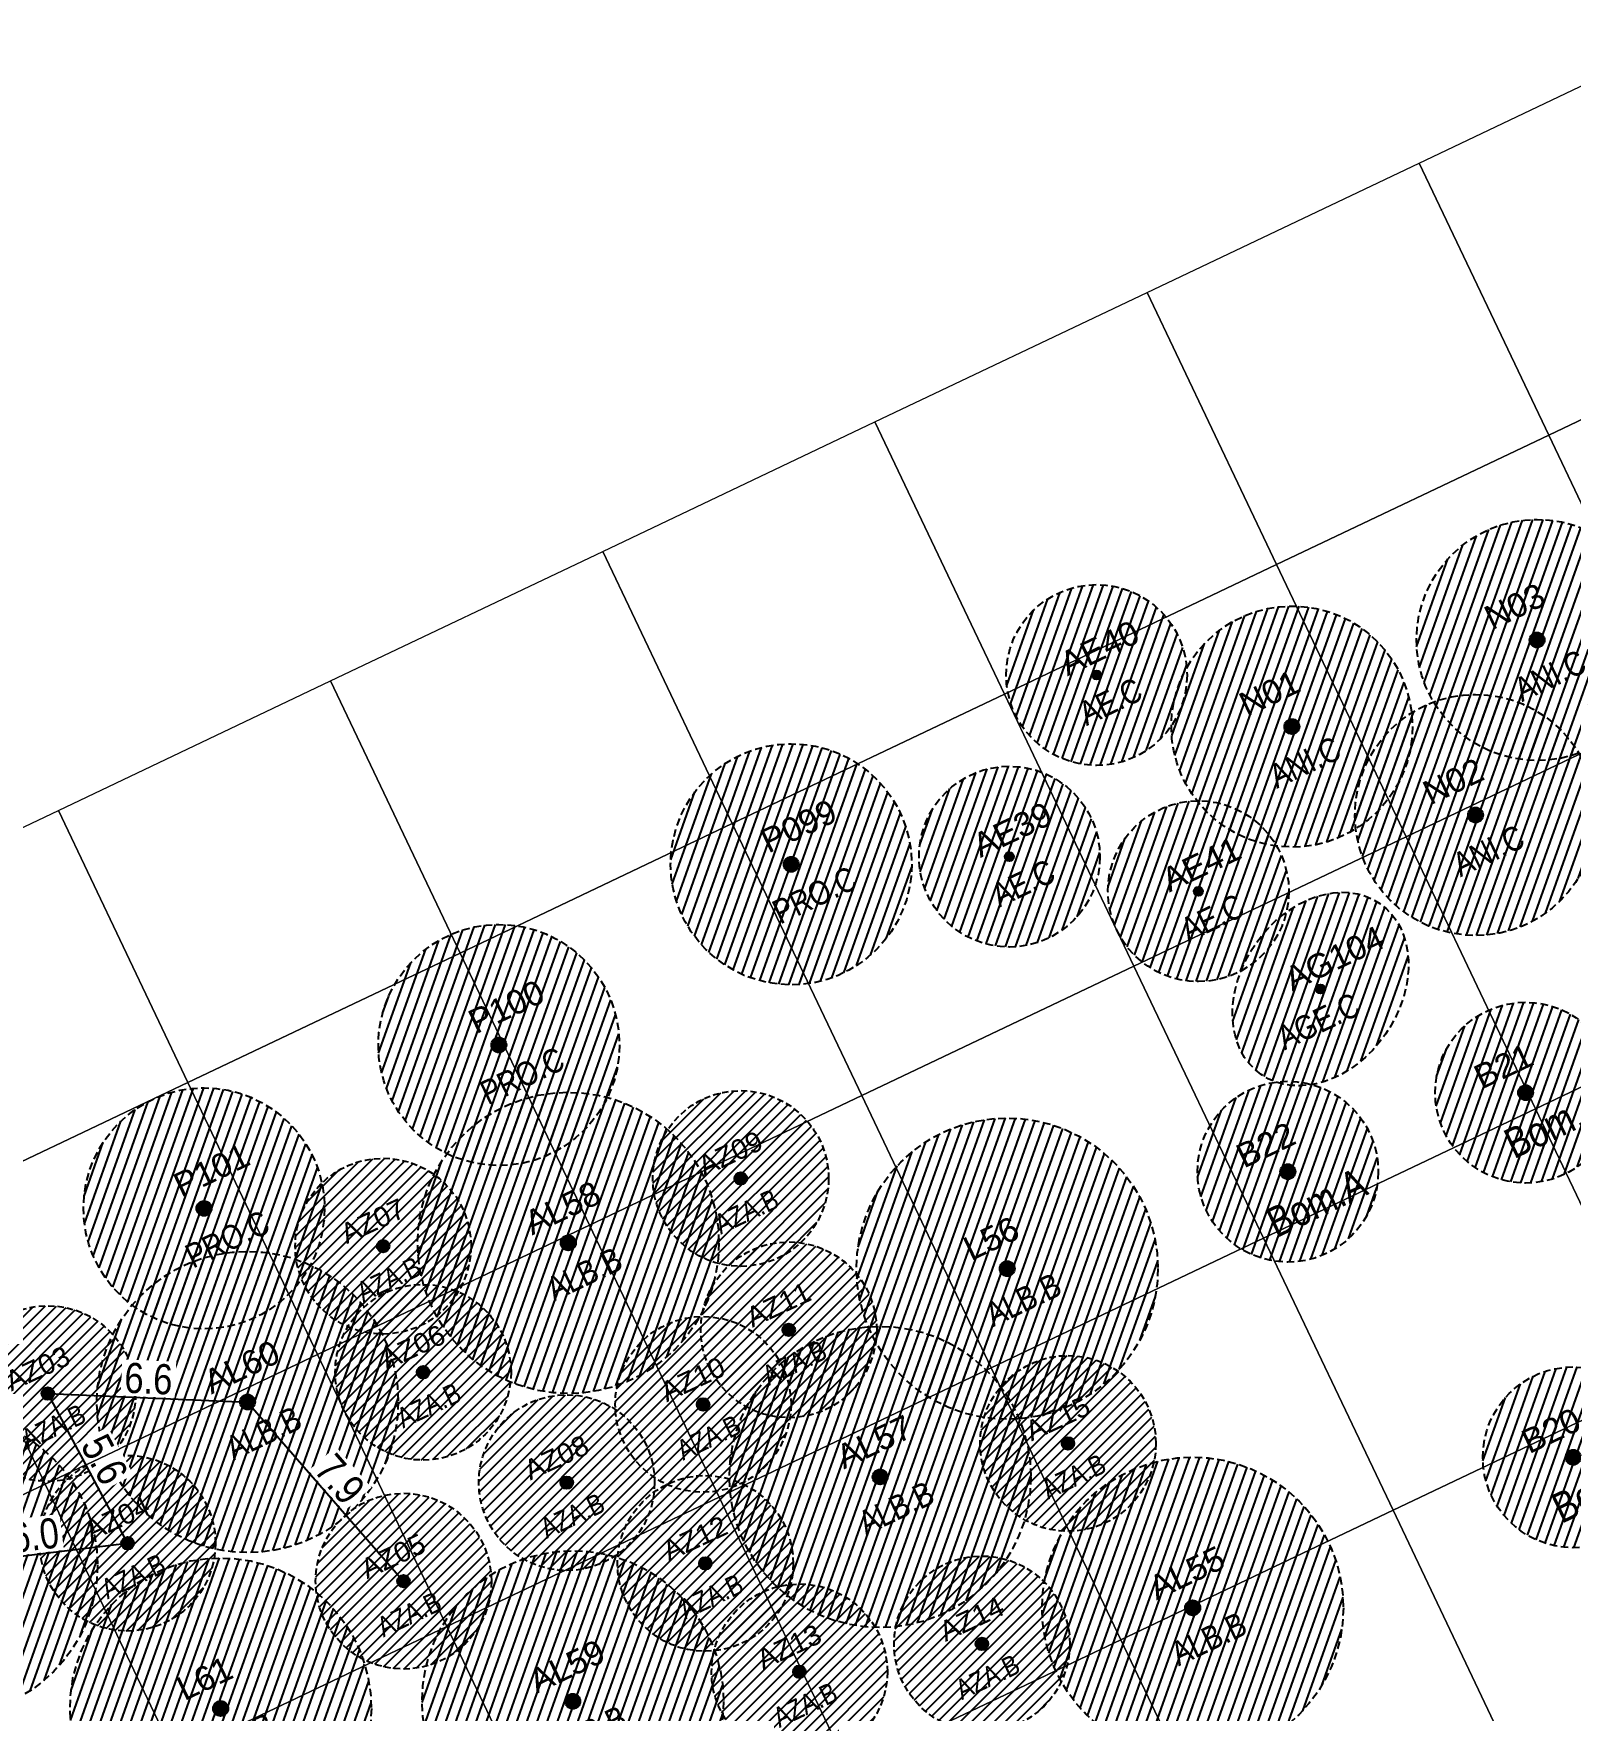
# Model space of a CAD drawing. Header units: metres. Extents: x 679599 to 680038, y 2748524 to 2748844.
# Drawn here: x 679697.7 to 679748.7, y 2748685.5 to 2748741.2 of the extents above; entities that cross this region are included whole.
import ezdxf

# ---------------------------------------------------------------- set-up
doc = ezdxf.new("R2010")
doc.units = ezdxf.units.M
doc.linetypes.add('HIDDEN', pattern=[0.375, 0.25, -0.125])
doc.layers.add('00-GRID_PLANTATION', color=7, linetype='Continuous', lineweight=0, true_color=0xff9c7a)
for name, color, linetype in [('02-L-Setting Out_Dimensions', 250, 'Continuous'), ('COTAUX', 7, 'Continuous'), ('SL_TREE_CANOPY', 251, 'HIDDEN'), ('SL_TREE_ID', 162, 'Continuous'), ('SL_TREE_LEGEND', 7, 'Continuous'), ('SL_TREE_TRUNK', 251, 'Continuous')]:
    doc.layers.add(name, color=color, linetype=linetype)
for name, color, linetype, true_color in [('SL_TREE_ACACIA_ETBAICA', 7, 'Continuous', 0x405700), ('SL_TREE_ACACIA_GERRARDII', 7, 'Continuous', 0x4c4c00), ('SL_TREE_ACACIA_NILOTICA', 7, 'Continuous', 0x264d00), ('SL_TREE_ALBIZIA_LEBBECK', 7, 'Continuous', 0xa3a300), ('SL_TREE_AZADIRACHTA_INDICA', 7, 'Continuous', 0x9ec82d), ('SL_TREE_BOMBAX_CEIBA', 7, 'Continuous', 0xb80000), ('SL_TREE_PROSOPIS_CINERARIA', 7, 'Continuous', 0x5f7f00)]:
    doc.layers.add(name, color=color, linetype=linetype, true_color=true_color)
doc.styles.add('E100', font='verdana.ttf', dxfattribs={"height": 0.4})
doc.styles.get("Standard").update_dxf_attribs({"font": 'arial.ttf'})
doc.styles.add('TER-200', font='ARIALN.TTF', dxfattribs={"height": 1})
doc.dimstyles.new('E250', dxfattribs={"dimscale": 0.03, "dimtxt": 0.4, "dimasz": 0.5, "dimexe": 0.1, "dimexo": 1, "dimgap": 4, "dimtad": 1, "dimzin": 0, "dimdsep": 46, "dimtxsty": 'E100', "dimblk1": 'LINCOT200', "dimblk2": 'LINCOT200', "dimsah": 1, "dimcen": 0.1, "dimdle": 0.1, "dimse1": 1, "dimse2": 1, "dimclrt": 256, "dimadec": 0, "dimazin": 0, "dimtfac": 0.01538461538461539, "dimtofl": 0, "dimtmove": 0, "dimatfit": 3, "dimldrblk": 'LINCOT200', "dimfxl": 1, "dimtolj": 1, "dimtzin": 0, "dimarcsym": 0})
pattern_1 = [(45, (0, 0), (-0.2245064030267289, 0.2245064030267289), [])]

# ---------------------------------------------------------------- blocks, each defined once
blk = doc.blocks.new('Prosopis_cineraria')
h = blk.add_hatch()
h.set_pattern_fill('ANSI31', color=256, scale=0.1)
h.set_pattern_definition(pattern_1)
edge = h.paths.add_edge_path()
edge.add_arc((-1.862645149230957e-09, -1.396983861923218e-09), 4.000000002159871, 0, 360)
at = {"layer": 'SL_TREE_TRUNK'}
h = blk.add_hatch(color=256, dxfattribs=at)
h.dxf.hatch_style = 1
edge = h.paths.add_edge_path()
edge.add_arc((0, 0), 0.25, 0, 360)
at = {"layer": 'SL_TREE_CANOPY', "linetype": 'HIDDEN'}
blk.add_circle((0, 0), 4, dxfattribs=at)
at = {"layer": 'SL_TREE_TRUNK'}
blk.add_circle((0, 0), 0.25, dxfattribs=at)
at = {"layer": 'SL_TREE_ID'}
blk.add_attdef('ID', (-0.5349555176233096, 0.6443084545875202), '', height=0.8, rotation=0.000420918299423, dxfattribs=at)
at = {"layer": 'SL_TREE_LEGEND', "insert": (-1.190907274773998, -0.8530613649636507), "char_height": 0.8, "attachment_point": 1, "style": 'TER-200'}
blk.add_mtext_dynamic_manual_height_columns('PRO.C', width=38.77952334683659, gutter_width=12.5, heights=[0], dxfattribs=at)
blk = doc.blocks.new('Acacia etbaica')
h = blk.add_hatch()
h.set_pattern_fill('ANSI31', color=256, scale=0.1)
h.set_pattern_definition(pattern_1)
edge = h.paths.add_edge_path()
edge.add_arc((4.440892098500626e-16, -1.110223024625157e-15), 3.000000000000001, 0, 360)
at = {"layer": 'SL_TREE_TRUNK'}
h = blk.add_hatch(color=256, dxfattribs=at)
h.dxf.hatch_style = 1
edge = h.paths.add_edge_path()
edge.add_arc((-4.190951585769653e-09, -3.725290298461914e-09), 0.1500002332421871, 286.4511275051879, 569.1271037239628)
edge.add_arc((-2.328306436538696e-09, 2.328306436538696e-09), 0.1500002378014961, 209.127105287983, 286.4511261276718)
at = {"layer": 'SL_TREE_CANOPY'}
blk.add_circle((0, 0), 3, dxfattribs=at)
at = {"layer": 'SL_TREE_TRUNK'}
for radius in [0.1500002332387778, 0.150000232560115]:
    blk.add_circle((-4.190951585769653e-09, -3.725290298461914e-09), radius, dxfattribs=at)
at = {"layer": 'SL_TREE_ID'}
blk.add_attdef('ID', (-0.8932882340763868, 0.3719346012949387), '', height=0.8, rotation=0.000420918299423, dxfattribs=at)
at = {"layer": 'SL_TREE_LEGEND', "insert": (-1.03268935325265, -0.5916003125882874), "char_height": 0.8, "attachment_point": 1, "rotation": 0.012362144577741912, "style": 'TER-200'}
blk.add_mtext_dynamic_manual_height_columns('AE.C', width=38.77952334683659, gutter_width=12.5, heights=[0], dxfattribs=at)
blk = doc.blocks.new('Acacia_nilotica')
h = blk.add_hatch()
h.set_pattern_fill('ANSI31', color=256, scale=0.1)
h.set_pattern_definition(pattern_1)
edge = h.paths.add_edge_path()
edge.add_arc((-6.661338147750939e-16, -8.881784197001252e-16), 3.999999999999999, 0, 360)
at = {"layer": 'SL_TREE_TRUNK'}
h = blk.add_hatch(color=256, dxfattribs=at)
h.dxf.hatch_style = 1
edge = h.paths.add_edge_path()
edge.add_arc((0, 0), 0.2500003876001918, 0, 360)
at = {"layer": 'SL_TREE_CANOPY', "linetype": 'HIDDEN'}
blk.add_circle((0, 0), 4, dxfattribs=at)
at = {"layer": 'SL_TREE_TRUNK'}
blk.add_circle((0, 0), 0.2500003876001918, dxfattribs=at)
at = {"layer": 'SL_TREE_ID'}
blk.add_attdef('ID', (-1.213950848484089, 0.9305009110162956), '', height=0.8, rotation=0.000420918299423, dxfattribs=at)
at = {"layer": 'SL_TREE_LEGEND', "insert": (-1.34179218168218, -0.8530613644979894), "char_height": 0.8, "attachment_point": 1, "style": 'TER-200'}
blk.add_mtext_dynamic_manual_height_columns('ANI.C', width=38.77952334683659, gutter_width=12.5, heights=[0], dxfattribs=at)
blk = doc.blocks.new('Bombax_ceiba')
h = blk.add_hatch()
h.set_pattern_fill('ANSI31', color=256, scale=0.1)
h.set_pattern_definition(pattern_1)
edge = h.paths.add_edge_path()
edge.add_arc((4.656612873077393e-10, 4.656612873077393e-10), 3.000000000087448, -25.44812939262281, 334.5518706073772)
at = {"layer": 'SL_TREE_TRUNK'}
h = blk.add_hatch(color=256, dxfattribs=at)
h.dxf.hatch_style = 1
edge = h.paths.add_edge_path()
edge.add_arc((4.656612873077393e-10, 4.656612873077393e-10), 0.2500003876001918, 0, 360)
at = {"layer": 'SL_TREE_CANOPY', "linetype": 'HIDDEN'}
blk.add_circle((4.656612873077393e-10, 4.656612873077393e-10), 3, dxfattribs=at)
at = {"layer": 'SL_TREE_TRUNK'}
blk.add_circle((4.656612873077393e-10, 4.656612873077393e-10), 0.2500003876001918, dxfattribs=at)
at = {"layer": 'SL_TREE_ID'}
blk.add_attdef('ID', (-1.276014421639939, 0.7167202825063849), '', height=0.7999999999999999, rotation=359.9999999999999, dxfattribs=at)
at = {"layer": 'SL_TREE_LEGEND', "insert": (-1.297057115955816, -0.8330300194211304), "char_height": 1, "attachment_point": 1, "style": 'TER-200'}
blk.add_mtext_dynamic_manual_height_columns('Bom.A', width=38.77952334683659, gutter_width=12.5, heights=[0], dxfattribs=at)
blk = doc.blocks.new('Acacia_gerrardii_1')
h = blk.add_hatch()
h.set_pattern_fill('ANSI31', color=256, scale=0.1, style=0)
h.set_pattern_definition(pattern_1)
edge = h.paths.add_edge_path()
edge.add_ellipse((2.328306436538696e-10, 4.656612873077393e-10), major_axis=(-2.994620075353438, -1.721699553644494), ratio=0.7600819417513994, start_angle=0, end_angle=360)
at = {"layer": 'SL_TREE_TRUNK'}
h = blk.add_hatch(color=256, dxfattribs=at)
h.dxf.hatch_style = 1
edge = h.paths.add_edge_path()
edge.add_arc((4.656612873077393e-10, 9.313225746154785e-10), 0.1500002322718501, -7.354891001008638, 352.6451089989913)
at = {"layer": 'SL_TREE_CANOPY'}
blk.add_ellipse((2.328306436538696e-10, 4.656612873077393e-10), major_axis=(-2.994620075353436, -1.721699553644493), ratio=0.7600819417513992, dxfattribs=at)
at = {"layer": 'SL_TREE_TRUNK'}
for radius in [0.1500002322718501, 0.150000232560115]:
    blk.add_circle((4.656612873077393e-10, 9.313225746154785e-10), radius, dxfattribs=at)
at = {"layer": 'SL_TREE_ID'}
blk.add_attdef('ID', (-0.8856829385832512, 0.3273389908758872), '', height=0.8, rotation=0.000420918299423, dxfattribs=at)
at = {"layer": 'SL_TREE_LEGEND', "insert": (-1.952773218109769, -0.530258249099262), "char_height": 0.8, "attachment_point": 1, "style": 'TER-200'}
blk.add_mtext_dynamic_manual_height_columns('AGE.C', width=38.77952334683659, gutter_width=12.5, heights=[0], dxfattribs=at)
blk = doc.blocks.new('Azadirachta_indica')
h = blk.add_hatch()
h.set_pattern_fill('ANSI31', color=256, scale=0.1)
h.set_pattern_definition(pattern_1)
edge = h.paths.add_edge_path()
edge.add_arc((4.440892098500626e-16, -6.661338147750939e-16), 3.5, 0, 360)
at = {"layer": 'SL_TREE_TRUNK'}
h = blk.add_hatch(color=256, dxfattribs=at)
h.dxf.hatch_style = 1
edge = h.paths.add_edge_path()
edge.add_arc((0, 0), 0.2500003876001918, 0, 360)
at = {"layer": 'SL_TREE_CANOPY', "linetype": 'HIDDEN'}
blk.add_circle((0, 0), 3.5, dxfattribs=at)
at = {"layer": 'SL_TREE_TRUNK'}
blk.add_circle((0, 0), 0.2500003876001918, dxfattribs=at)
at = {"layer": 'SL_TREE_ID'}
blk.add_attdef('ID', (-1.453207274352366, 0.07570224540116754), '', height=0.8, rotation=25.00021045914971, dxfattribs=at)
at = {"layer": 'SL_TREE_LEGEND', "insert": (-1.141504064323179, -1.521378892031198), "char_height": 0.8, "attachment_point": 1, "rotation": 25.38549620240384, "style": 'TER-200'}
blk.add_mtext_dynamic_manual_height_columns('AZA.B', width=38.77952334683659, gutter_width=12.5, heights=[0], dxfattribs=at)
blk = doc.blocks.new('Albizia_lebbeck')
h = blk.add_hatch()
h.set_pattern_fill('ANSI31', color=256, scale=0.1)
h.set_pattern_definition(pattern_1)
edge = h.paths.add_edge_path()
edge.add_arc((0, 4.656612873077393e-10), 4.999999999981005, -25.44812939262281, 334.5518706073772)
at = {"layer": 'SL_TREE_TRUNK'}
h = blk.add_hatch(color=256, dxfattribs=at)
h.dxf.hatch_style = 1
edge = h.paths.add_edge_path()
edge.add_arc((2.328306436538696e-10, 0), 0.2500003876001918, 0, 360)
at = {"layer": 'SL_TREE_CANOPY', "linetype": 'HIDDEN'}
blk.add_circle((2.328306436538696e-10, 0), 5, dxfattribs=at)
at = {"layer": 'SL_TREE_TRUNK'}
blk.add_circle((2.328306436538696e-10, 0), 0.2500003876001918, dxfattribs=at)
at = {"layer": 'SL_TREE_ID'}
blk.add_attdef('ID', (-0.9810078069718458, 0.7368421231547302), '', height=0.8, rotation=0.000420918299423, dxfattribs=at)
at = {"layer": 'SL_TREE_LEGEND', "insert": (-1.25964832330942, -0.7561016048520699), "char_height": 0.8, "attachment_point": 1, "rotation": 0.012362144525415425, "style": 'TER-200'}
blk.add_mtext_dynamic_manual_height_columns('ALB.B', width=38.77958347063934, gutter_width=12.50001938000959, heights=[0], dxfattribs=at)
blk = doc.blocks.new('LINCOT200')
for p, q in [((0, -9.999961704014428), (0, 10.00003829598555)), ((3.694822225952521e-13, 3.829598557558711e-05), (10.00000000000051, 3.829598557558711e-05))]:
    blk.add_line(p, q)
at = {"const_width": 1.875}
blk.add_lwpolyline([(3.535533801624467, -3.535495714255788), (-3.535533950636761, 3.535572157214077)], dxfattribs=at)
at = {"layer": 'COTAUX'}
blk.add_line((0, 0), (-1.249999999999915, 0), dxfattribs=at)
blk = doc.blocks.new('*D82')
at = {"layer": '02-L-Setting Out_Dimensions', "color": 0, "lineweight": -2, "transparency": 16777216}
blk.add_line((679694.80333914, 2748690.322552305), (679700.7699506481, 2748691.0506651), dxfattribs=at)
at = {"layer": 'Defpoints', "color": 0, "transparency": 16777216}
for p in [(679700.7848401932, 2748691.052482089), (679700.7848401932, 2748691.052482089), (679694.7884495953, 2748690.320735315)]:
    blk.add_point(p, dxfattribs=at)
at = {"layer": '02-L-Setting Out_Dimensions', "color": 0, "lineweight": -2, "transparency": 16777216, "xscale": 0.015, "yscale": 0.015, "zscale": 0.015}
for p, rotation in [((679700.7848401931, 2748691.052482089), 6.957473126333752), ((679694.788449595, 2748690.320735315), 186.9574731263338)]:
    blk.add_blockref('LINCOT200', p, dxfattribs=dict(at, rotation=rotation))
at = {"layer": '02-L-Setting Out_Dimensions', "transparency": 16777216, "insert": (679697.7102619436, 2748691.312538361), "char_height": 1, "attachment_point": 5, "rotation": 6.957473126333768, "style": 'TER-200', "bg_fill": 3, "box_fill_scale": 1.1, "bg_fill_color": 256, "bg_fill_true_color": 13158600, "bg_fill_transparency": 0}
blk.add_mtext('\\A1;6.0', dxfattribs=at)
blk = doc.blocks.new('*D83')
at = {"layer": '02-L-Setting Out_Dimensions', "color": 0, "lineweight": -2, "transparency": 16777216}
blk.add_line((679700.7777878159, 2748691.065720819), (679698.1461543961, 2748696.005836664), dxfattribs=at)
at = {"layer": 'Defpoints', "color": 0, "transparency": 16777216}
for p in [(679698.1391020424, 2748696.019075407), (679698.1391020303, 2748696.0190754), (679700.7848401928, 2748691.052482088)]:
    blk.add_point(p, dxfattribs=at)
at = {"layer": '02-L-Setting Out_Dimensions', "color": 0, "lineweight": -2, "transparency": 16777216, "xscale": 0.015, "yscale": 0.015, "zscale": 0.015}
for p, rotation in [((679698.1391020308, 2748696.0190754), 118.0445326692269), ((679700.7848401812, 2748691.052482083), 298.0445326692268)]:
    blk.add_blockref('LINCOT200', p, dxfattribs=dict(at, rotation=rotation))
at = {"layer": '02-L-Setting Out_Dimensions', "transparency": 16777216, "insert": (679700.0185037474, 2748693.832247477), "char_height": 1, "attachment_point": 5, "rotation": 298.0445326692269, "style": 'TER-200', "bg_fill": 3, "box_fill_scale": 1.1, "bg_fill_color": 256, "bg_fill_true_color": 13158600, "bg_fill_transparency": 0}
blk.add_mtext('\\A1;5.6', dxfattribs=at)
blk = doc.blocks.new('*D84')
at = {"layer": '02-L-Setting Out_Dimensions', "color": 0, "lineweight": -2, "transparency": 16777216}
blk.add_line((679698.1540886072, 2748696.018440688), (679704.7510356621, 2748695.739043484), dxfattribs=at)
at = {"layer": 'Defpoints', "color": 0, "transparency": 16777216}
for p in [(679698.139102042, 2748696.019075406), (679704.7660222271, 2748695.738408765), (679704.7660222274, 2748695.738408765)]:
    blk.add_point(p, dxfattribs=at)
at = {"layer": '02-L-Setting Out_Dimensions', "color": 0, "lineweight": -2, "transparency": 16777216, "xscale": 0.015, "yscale": 0.015, "zscale": 0.015}
for p, rotation in [((679698.1391020422, 2748696.019075406), 177.5748298036945), ((679704.7660222272, 2748695.738408765), 357.5748298036944)]:
    blk.add_blockref('LINCOT200', p, dxfattribs=dict(at, rotation=rotation))
at = {"layer": '02-L-Setting Out_Dimensions', "transparency": 16777216, "insert": (679701.4792445577, 2748696.508750293), "char_height": 1, "attachment_point": 5, "rotation": 357.57482980369446, "style": 'TER-200', "bg_fill": 3, "box_fill_scale": 1.1, "bg_fill_color": 256, "bg_fill_true_color": 13158600, "bg_fill_transparency": 0}
blk.add_mtext('\\A1;6.6', dxfattribs=at)
blk = doc.blocks.new('*D85')
at = {"layer": '02-L-Setting Out_Dimensions', "color": 0, "lineweight": -2, "transparency": 16777216}
blk.add_line((679704.7758680282, 2748695.727092396), (679709.9297599606, 2748689.803415354), dxfattribs=at)
at = {"layer": 'Defpoints', "color": 0, "transparency": 16777216}
for p in [(679704.7660222274, 2748695.738408764), (679709.9396057611, 2748689.792098985), (679709.9396057611, 2748689.792098985)]:
    blk.add_point(p, dxfattribs=at)
at = {"layer": '02-L-Setting Out_Dimensions', "color": 0, "lineweight": -2, "transparency": 16777216, "xscale": 0.015, "yscale": 0.015, "zscale": 0.015}
for p, rotation in [((679704.7660222275, 2748695.738408764), 131.0248815361692), ((679709.9396057613, 2748689.792098985), 311.0248815361693)]:
    blk.add_blockref('LINCOT200', p, dxfattribs=dict(at, rotation=rotation))
at = {"layer": '02-L-Setting Out_Dimensions', "transparency": 16777216, "insert": (679707.828533772, 2748693.179153604), "char_height": 1, "attachment_point": 5, "rotation": 311.02488153616923, "style": 'TER-200', "bg_fill": 3, "box_fill_scale": 1.1, "bg_fill_color": 256, "bg_fill_true_color": 13158600, "bg_fill_transparency": 0}
blk.add_mtext('\\A1;7.9', dxfattribs=at)

msp = doc.modelspace()

# ---------------------------------------------------------------- linework, layer by layer
at = {"layer": '00-GRID_PLANTATION'}
for points in [[(679743.6410922168, 2748736.857047867), (679752.670871655, 2748741.153916878), (679756.9677406659, 2748732.124137439), (679747.9379612275, 2748727.827268429)], [(679734.6113127787, 2748732.560178856), (679743.6410922168, 2748736.857047867), (679747.937961228, 2748727.827268428), (679738.908181789, 2748723.530399418)], [(679725.5815333406, 2748728.263309845), (679734.6113127791, 2748732.560178855), (679738.9081817896, 2748723.530399417), (679729.8784023513, 2748719.233530406)], [(679747.9379612275, 2748727.827268429), (679756.9677406659, 2748732.124137439), (679761.2646096768, 2748723.094358), (679752.2348302383, 2748718.79748899)], [(679716.5517539025, 2748723.966440835), (679725.5815333407, 2748728.263309845), (679729.8784023515, 2748719.233530407), (679720.8486229134, 2748714.936661396)], [(679738.9081817896, 2748723.530399417), (679747.937961228, 2748727.827268428), (679752.2348302386, 2748718.79748899), (679743.2050508003, 2748714.500619979)], [(679707.5219744643, 2748719.669571823), (679716.5517539027, 2748723.966440835), (679720.8486229134, 2748714.936661396), (679711.8188434752, 2748710.639792385)], [(679729.8784023515, 2748719.233530406), (679738.9081817898, 2748723.530399418), (679743.2050508005, 2748714.500619979), (679734.1752713622, 2748710.203750968)], [(679698.4921950261, 2748715.372702812), (679707.5219744645, 2748719.669571823), (679711.8188434752, 2748710.639792385), (679702.7890640369, 2748706.342923374)], [(679720.8486229134, 2748714.936661396), (679729.8784023518, 2748719.233530407), (679734.1752713624, 2748710.203750968), (679725.145491924, 2748705.906881958)], [(679743.2050508001, 2748714.500619979), (679752.2348302384, 2748718.79748899), (679756.5316992493, 2748709.767709551), (679747.501919811, 2748705.470840541)], [(679689.4624155881, 2748711.075833802), (679698.4921950264, 2748715.372702813), (679702.7890640371, 2748706.342923374), (679693.7592845985, 2748702.046054364)], [(679711.8188434752, 2748710.639792385), (679720.8486229134, 2748714.936661396), (679725.1454919245, 2748705.906881957), (679716.1157124859, 2748701.610012947)], [(679734.1752713622, 2748710.203750968), (679743.2050508005, 2748714.50061998), (679747.5019198112, 2748705.470840541), (679738.4721403728, 2748701.17397153)], [(679725.1454919243, 2748705.906881958), (679734.1752713624, 2748710.203750969), (679738.4721403731, 2748701.173971531), (679729.4423609346, 2748696.87710252)], [(679747.5019198108, 2748705.470840541), (679756.5316992492, 2748709.767709552), (679760.8285682598, 2748700.737930113), (679751.7987888214, 2748696.441061103)], [(679716.1157124857, 2748701.610012947), (679725.1454919243, 2748705.906881958), (679729.4423609347, 2748696.877102519), (679720.4125814968, 2748692.580233508)], [(679738.4721403728, 2748701.173971531), (679747.5019198112, 2748705.470840541), (679751.7987888219, 2748696.441061103), (679742.7690093835, 2748692.144192092)], [(679729.4423609348, 2748696.87710252), (679738.4721403728, 2748701.173971531), (679742.769009384, 2748692.144192092), (679733.7392299457, 2748687.847323081)], [(679720.4125814969, 2748692.580233509), (679729.4423609352, 2748696.877102519), (679733.739229946, 2748687.847323081), (679724.7094505073, 2748683.55045407)], [(679742.7690093835, 2748692.144192092), (679751.7987888219, 2748696.441061103), (679756.0956578326, 2748687.411281664), (679747.0658783944, 2748683.114412653)], [(679711.3828020587, 2748688.283364497), (679720.412581497, 2748692.580233508), (679724.7094505075, 2748683.550454069), (679715.6796710691, 2748679.253585059)], [(679733.7392299457, 2748687.847323081), (679742.769009384, 2748692.144192092), (679747.0658783944, 2748683.114412653), (679738.0360989561, 2748678.817543643)], [(679702.3530226203, 2748683.986495487), (679711.3828020587, 2748688.283364498), (679715.6796710694, 2748679.253585059), (679706.6498916311, 2748674.956716049)], [(679724.7094505073, 2748683.55045407), (679733.739229946, 2748687.847323081), (679738.0360989564, 2748678.817543642), (679729.006319518, 2748674.520674631)]]:
    msp.add_lwpolyline(points, close=True, dxfattribs=at)

# ---------------------------------------------------------------- block references
at = {"layer": 'SL_TREE_ACACIA_ETBAICA', "rotation": 25.44812939262281}
for p, values in [((679732.9345334236, 2748719.865614294), {'ID': 'AE40'}), ((679730.0427732882, 2748713.83823627), {'ID': 'AE39'}), ((679736.3121599563, 2748712.6903249), {'ID': 'AE41'})]:
    msp.add_blockref('Acacia etbaica', p, dxfattribs=at).add_auto_attribs(values)
at = {"layer": 'SL_TREE_ACACIA_GERRARDII', "rotation": 25.44812939262281}
msp.add_blockref('Acacia_gerrardii_1', (679740.3638615658, 2748709.443962771), dxfattribs=at).add_auto_attribs({'ID': 'AG104'})
at = {"layer": 'SL_TREE_ACACIA_NILOTICA', "rotation": 25.44812939262281}
for p, values in [((679747.5484356526, 2748721.027402308), {'ID': 'N03'}), ((679739.414564191, 2748718.153470568), {'ID': 'N01'}), ((679745.507321571, 2748715.21939537), {'ID': 'N02'})]:
    msp.add_blockref('Acacia_nilotica', p, dxfattribs=at).add_auto_attribs(values)
at = {"layer": 'SL_TREE_ALBIZIA_LEBBECK', "rotation": 25.44812939262281}
for p, values in [((679715.406859133, 2748701.019106954), {'ID': 'AL58'}), ((679729.970230404, 2748700.164734914), {'ID': 'L56'}), ((679704.7660222275, 2748695.738408765), {'ID': 'AL60'}), ((679725.7512559595, 2748693.252040569), {'ID': 'AL57'}), ((679694.788449595, 2748690.320735316), {'ID': 'AL62'}), ((679736.122148806, 2748688.908757038), {'ID': 'AL55'}), ((679703.8727837664, 2748685.564145769), {'ID': 'L61'}), ((679715.5554538919, 2748685.804144879), {'ID': 'AL59'})]:
    msp.add_blockref('Albizia_lebbeck', p, dxfattribs=at).add_auto_attribs(values)
at = {"layer": 'SL_TREE_AZADIRACHTA_INDICA', "xscale": 0.8333333332694233, "yscale": 0.8333333332694233, "zscale": 0.8333333332694233}
for p, values in [((679721.1285940629, 2748703.156762887), {'ID': 'AZ09'}), ((679709.263674862, 2748700.911940809), {'ID': 'AZ07'}), ((679722.7216591873, 2748698.135215627), {'ID': 'AZ11'}), ((679710.5903675434, 2748696.726538919), {'ID': 'AZ06'}), ((679698.1391020427, 2748696.019075407), {'ID': 'AZ03'}), ((679719.8796895604, 2748695.659450923), {'ID': 'AZ10'}), ((679731.985927866, 2748694.364728081), {'ID': 'AZ15'}), ((679715.3551765485, 2748693.063730011), {'ID': 'AZ08'}), ((679700.7848401937, 2748691.052482089), {'ID': 'AZ04'}), ((679719.9539223698, 2748690.382646268), {'ID': 'AZ12'}), ((679709.9396057614, 2748689.792098985), {'ID': 'AZ05'}), ((679729.1302558557, 2748687.711715935), {'ID': 'AZ14'}), ((679723.075421679, 2748686.786301826), {'ID': 'AZ13'})]:
    msp.add_blockref('Azadirachta_indica', p, dxfattribs=at).add_auto_attribs(values)
at = {"layer": 'SL_TREE_BOMBAX_CEIBA', "rotation": 25.44812939262281}
for p, values in [((679747.1681517394, 2748706.004891648), {'ID': 'B21'}), ((679739.280376748, 2748703.382892088), {'ID': 'B22'}), ((679748.7480783605, 2748693.904260803), {'ID': 'B20'})]:
    msp.add_blockref('Bombax_ceiba', p, dxfattribs=at).add_auto_attribs(values)
at = {"layer": 'SL_TREE_PROSOPIS_CINERARIA', "rotation": 25.44812939262281}
for p, values in [((679722.8031518294, 2748713.583642479), {'ID': 'P099'}), ((679713.105154612, 2748707.587234906), {'ID': 'P100'}), ((679703.3214435871, 2748702.164655921), {'ID': 'P101'})]:
    msp.add_blockref('Prosopis_cineraria', p, dxfattribs=at).add_auto_attribs(values)

# ---------------------------------------------------------------- next in the draw order: dimensions: what is measured, and where the dimension line sits
at = {"layer": '02-L-Setting Out_Dimensions'}
dim = msp.add_aligned_dim(p1=(679694.7884495952, 2748690.320735316), p2=(679700.7848401933, 2748691.052482089), distance=1.4101763186555847e-11, dimstyle='E250', override={"dimtxt": 0.8, "dimdec": 1, "dimtxsty": 'TER-200', "dimtfill": 1, "dimtfillclr": 7}, dxfattribs=at)
dim.commit()
dim.dimension.update_dxf_attribs({"geometry": '*D82', "text_midpoint": (679697.7102619438, 2748691.31253836)})

# ---------------------------------------------------------------- next in the draw order: dimensions: what is measured, and where the dimension line sits
dim = msp.add_aligned_dim(p1=(679700.7848401931, 2748691.052482089), p2=(679698.1391020424, 2748696.019075407), distance=1.3969609657383018e-08, dimstyle='E250', override={"dimtxt": 0.8, "dimdec": 1, "dimtxsty": 'TER-200', "dimtfill": 1, "dimtfillclr": 7}, dxfattribs=at)
dim.commit()
dim.dimension.update_dxf_attribs({"geometry": '*D83', "text_midpoint": (679700.0185037475, 2748693.832247477)})

# ---------------------------------------------------------------- next in the draw order: linework, layer by layer
at = {"layer": '00-GRID_PLANTATION'}
msp.add_lwpolyline([(679689.0263741717, 2748688.719405914), (679698.0561536101, 2748693.016274924), (679702.3530226205, 2748683.986495486), (679693.3232431824, 2748679.689626475)], close=True, dxfattribs=at)

# ---------------------------------------------------------------- next in the draw order: dimensions: what is measured, and where the dimension line sits
at = {"layer": '02-L-Setting Out_Dimensions'}
dim = msp.add_aligned_dim(p1=(679698.139102042, 2748696.019075406), p2=(679704.7660222272, 2748695.738408764), distance=9.354144881845221e-10, dimstyle='E250', override={"dimtxt": 0.8, "dimdec": 1, "dimtxsty": 'TER-200', "dimtfill": 1, "dimtfillclr": 7}, dxfattribs=at)
dim.commit()
dim.dimension.update_dxf_attribs({"geometry": '*D84', "text_midpoint": (679701.4792445578, 2748696.508750293)})

# ---------------------------------------------------------------- next in the draw order: linework, layer by layer
at = {"layer": '00-GRID_PLANTATION'}
for points in [[(679702.789064037, 2748706.342923374), (679711.8188434754, 2748710.639792385), (679716.1157124861, 2748701.610012946), (679707.0859330476, 2748697.313143936)], [(679684.729505161, 2748697.749185352), (679693.7592845992, 2748702.046054363), (679698.0561536099, 2748693.016274924), (679689.0263741715, 2748688.719405913)]]:
    msp.add_lwpolyline(points, close=True, dxfattribs=at)

# ---------------------------------------------------------------- next in the draw order: dimensions: what is measured, and where the dimension line sits
at = {"layer": '02-L-Setting Out_Dimensions'}
dim = msp.add_aligned_dim(p1=(679704.7660222272, 2748695.738408764), p2=(679709.9396057611, 2748689.792098985), distance=0, dimstyle='E250', override={"dimtxt": 0.8, "dimdec": 1, "dimtxsty": 'TER-200', "dimtfill": 1, "dimtfillclr": 7}, dxfattribs=at)
dim.commit()
dim.dimension.update_dxf_attribs({"geometry": '*D85', "text_midpoint": (679707.8285337721, 2748693.179153604)})

# ---------------------------------------------------------------- next in the draw order: linework, layer by layer
at = {"layer": '00-GRID_PLANTATION'}
for points in [[(679693.759284599, 2748702.046054363), (679702.7890640375, 2748706.342923374), (679707.085933048, 2748697.313143936), (679698.0561536099, 2748693.016274924)], [(679707.0859330478, 2748697.313143936), (679716.1157124863, 2748701.610012946), (679720.4125814968, 2748692.580233508), (679711.3828020587, 2748688.283364497)], [(679698.0561536099, 2748693.016274925), (679707.085933048, 2748697.313143936), (679711.382802059, 2748688.283364497), (679702.3530226205, 2748683.986495486)]]:
    msp.add_lwpolyline(points, close=True, dxfattribs=at)

doc.saveas('drawing.dxf')
